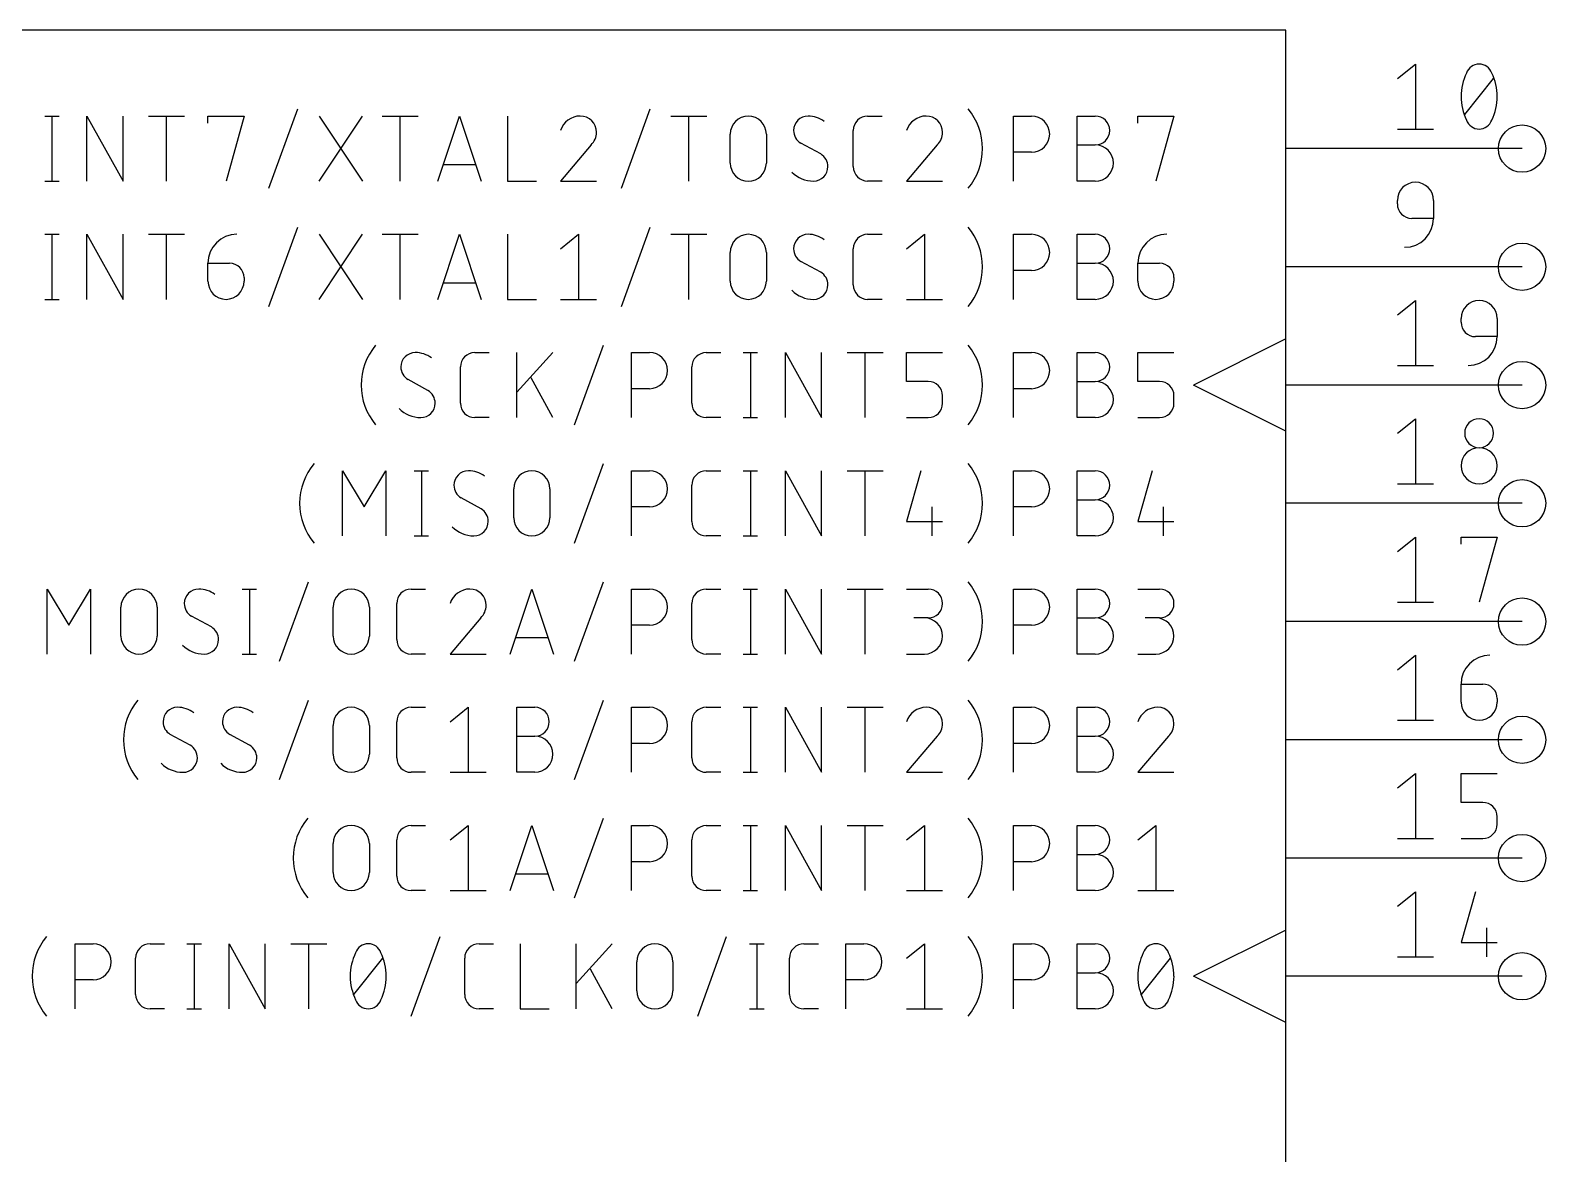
# Model space of a CAD drawing. Extents: x -226 to 161, y 99 to 359.
# Drawn here: x -133.66 to -101.09, y 306.07 to 330.2 of the extents above; entities that cross this region are included whole.
import ezdxf

# ---------------------------------------------------------------- set-up
doc = ezdxf.new("R2010")
doc.units = 0
for name, color, linetype in [('91', 122, 'CONTINUOUS'), ('94', 12, 'CONTINUOUS'), ('95', 251, 'CONTINUOUS')]:
    doc.layers.add(name, color=color, linetype=linetype)

msp = doc.modelspace()

# ---------------------------------------------------------------- linework, layer by layer
at = {"layer": '91'}
for centre in [(-101.6, 327.66), (-101.6, 325.12), (-101.6, 322.58), (-101.6, 320.04), (-101.6, 317.5), (-101.6, 314.96), (-101.6, 312.42), (-101.6, 309.88)]:
    msp.add_circle(centre, 0.508, dxfattribs=at)
at = {"layer": '94'}
for p, q in [((-106.68, 330.2), (-162.56, 330.2)), ((-106.68, 281.94), (-106.68, 330.2)), ((-101.6, 327.66), (-106.68, 327.66)), ((-101.6, 325.12), (-106.68, 325.12)), ((-106.68, 323.5706), (-108.6612, 322.58)), ((-106.68, 321.5894), (-108.6612, 322.58)), ((-101.6, 322.58), (-106.68, 322.58)), ((-101.6, 320.04), (-106.68, 320.04)), ((-101.6, 317.5), (-106.68, 317.5)), ((-101.6, 314.96), (-106.68, 314.96)), ((-101.6, 312.42), (-106.68, 312.42)), ((-106.68, 310.8706), (-108.6612, 309.88)), ((-106.68, 308.8894), (-108.6612, 309.88)), ((-101.6, 309.88), (-106.68, 309.88))]:
    msp.add_line(p, q, dxfattribs=at)
at = {"layer": '95'}
for p, q in [((-104.2797, 329.1657), (-103.8916, 329.4761)), ((-103.8916, 329.4761), (-103.8916, 328.0791)), ((-102.8332, 328.3895), (-102.2123, 329.1657)), ((-133.3503, 328.3585), (-133.0399, 328.3585)), ((-133.1951, 328.3585), (-133.1951, 326.9615)), ((-132.4425, 326.9615), (-132.4425, 328.3585)), ((-132.4425, 328.3585), (-131.6663, 326.9615)), ((-131.6663, 326.9615), (-131.6663, 328.3585)), ((-131.1192, 328.3585), (-130.3431, 328.3585)), ((-130.7312, 326.9615), (-130.7312, 328.3585)), ((-129.8416, 328.2033), (-129.8416, 328.3585)), ((-129.8416, 328.3585), (-129.0655, 328.3585)), ((-129.0655, 328.3585), (-129.4536, 326.9615)), ((-128.5321, 326.8063), (-127.9112, 328.5137)), ((-127.4553, 326.9615), (-126.524, 328.3585)), ((-127.4553, 328.3585), (-126.524, 326.9615)), ((-126.1001, 328.3585), (-125.324, 328.3585)), ((-125.7121, 326.9615), (-125.7121, 328.3585)), ((-124.9001, 326.9615), (-124.4345, 328.3585)), ((-124.4345, 328.3585), (-123.9688, 326.9615)), ((-123.4053, 328.3585), (-123.4053, 326.9615)), ((-120.9578, 326.8063), (-120.3369, 328.5137)), ((-119.8947, 328.3585), (-119.1185, 328.3585)), ((-119.5066, 326.9615), (-119.5066, 328.3585)), ((-115.6642, 328.3585), (-115.3537, 328.3585)), ((-112.528, 326.9615), (-112.528, 328.3585)), ((-112.528, 328.3585), (-112.1399, 328.3585)), ((-111.1591, 326.9615), (-111.1591, 328.3585)), ((-111.1591, 328.3585), (-110.7711, 328.3585)), ((-109.8564, 328.2033), (-109.8564, 328.3585)), ((-109.8564, 328.3585), (-109.0803, 328.3585)), ((-109.0803, 328.3585), (-109.4684, 326.9615)), ((-118.6171, 327.3496), (-118.6171, 327.9704)), ((-117.841, 327.9704), (-117.841, 327.3496)), ((-115.9746, 327.2719), (-115.9746, 328.0481)), ((-104.2797, 328.0791), (-103.5036, 328.0791)), ((-121.6076, 327.7376), (-122.2673, 326.9615)), ((-116.673, 327.5436), (-117.0998, 327.7764)), ((-114.1702, 327.7376), (-114.8299, 326.9615)), ((-111.1591, 327.7376), (-110.7711, 327.7376)), ((-124.0852, 327.3108), (-124.7837, 327.3108)), ((-112.1399, 327.5824), (-112.528, 327.5824)), ((-133.3503, 326.9615), (-133.0399, 326.9615)), ((-123.4053, 326.9615), (-122.7844, 326.9615)), ((-122.2673, 326.9615), (-121.4912, 326.9615)), ((-115.3537, 326.9615), (-115.6642, 326.9615)), ((-114.8299, 326.9615), (-114.0538, 326.9615)), ((-110.7711, 326.9615), (-111.1591, 326.9615)), ((-104.2797, 326.4704), (-104.2797, 326.548)), ((-103.5036, 326.548), (-103.5036, 326.16)), ((-103.5036, 326.16), (-103.9693, 326.16)), ((-133.3503, 325.8185), (-133.0399, 325.8185)), ((-133.1951, 325.8185), (-133.1951, 324.4215)), ((-132.4425, 324.4215), (-132.4425, 325.8185)), ((-132.4425, 325.8185), (-131.6663, 324.4215)), ((-131.6663, 324.4215), (-131.6663, 325.8185)), ((-131.1192, 325.8185), (-130.3431, 325.8185)), ((-130.7312, 324.4215), (-130.7312, 325.8185)), ((-128.5321, 324.2663), (-127.9112, 325.9737)), ((-127.4553, 324.4215), (-126.524, 325.8185)), ((-127.4553, 325.8185), (-126.524, 324.4215)), ((-126.1001, 325.8185), (-125.324, 325.8185)), ((-125.7121, 324.4215), (-125.7121, 325.8185)), ((-124.9001, 324.4215), (-124.4345, 325.8185)), ((-124.4345, 325.8185), (-123.9688, 324.4215)), ((-123.4053, 325.8185), (-123.4053, 324.4215)), ((-122.2673, 325.5081), (-121.8793, 325.8185)), ((-121.8793, 325.8185), (-121.8793, 324.4215)), ((-120.9578, 324.2663), (-120.3369, 325.9737)), ((-119.8947, 325.8185), (-119.1185, 325.8185)), ((-119.5066, 324.4215), (-119.5066, 325.8185)), ((-115.6642, 325.8185), (-115.3537, 325.8185)), ((-114.8299, 325.5081), (-114.4419, 325.8185)), ((-114.4419, 325.8185), (-114.4419, 324.4215)), ((-112.528, 324.4215), (-112.528, 325.8185)), ((-112.528, 325.8185), (-112.1399, 325.8185)), ((-111.1591, 324.4215), (-111.1591, 325.8185)), ((-111.1591, 325.8185), (-110.7711, 325.8185)), ((-118.6171, 324.8096), (-118.6171, 325.4304)), ((-117.841, 325.4304), (-117.841, 324.8096)), ((-115.9746, 324.7319), (-115.9746, 325.5081)), ((-129.8416, 325.1976), (-129.376, 325.1976)), ((-129.8416, 324.8096), (-129.8416, 325.1976)), ((-116.673, 325.0036), (-117.0998, 325.2364)), ((-112.1399, 325.0424), (-112.528, 325.0424)), ((-111.1591, 325.1976), (-110.7711, 325.1976)), ((-109.8564, 325.1976), (-109.3907, 325.1976)), ((-109.8564, 324.8096), (-109.8564, 325.1976)), ((-129.0655, 324.8872), (-129.0655, 324.8096)), ((-124.0852, 324.7708), (-124.7837, 324.7708)), ((-109.0803, 324.8872), (-109.0803, 324.8096)), ((-133.3503, 324.4215), (-133.0399, 324.4215)), ((-123.4053, 324.4215), (-122.7844, 324.4215)), ((-122.2673, 324.4215), (-121.4912, 324.4215)), ((-115.3537, 324.4215), (-115.6642, 324.4215)), ((-114.8299, 324.4215), (-114.0538, 324.4215)), ((-110.7711, 324.4215), (-111.1591, 324.4215)), ((-104.2797, 324.0857), (-103.8916, 324.3961)), ((-103.8916, 324.3961), (-103.8916, 322.9991)), ((-102.9108, 323.9304), (-102.9108, 324.008)), ((-102.1347, 324.008), (-102.1347, 323.62)), ((-121.9616, 321.7263), (-121.3407, 323.4337)), ((-102.1347, 323.62), (-102.6004, 323.62)), ((-124.1054, 323.2785), (-123.795, 323.2785)), ((-123.205, 321.8815), (-123.205, 323.2785)), ((-122.4289, 323.2785), (-123.205, 322.4248)), ((-120.7411, 321.8815), (-120.7411, 323.2785)), ((-120.7411, 323.2785), (-120.3531, 323.2785)), ((-119.1319, 323.2785), (-118.8215, 323.2785)), ((-118.3386, 323.2785), (-118.0282, 323.2785)), ((-118.1834, 323.2785), (-118.1834, 321.8815)), ((-117.4307, 321.8815), (-117.4307, 323.2785)), ((-117.4307, 323.2785), (-116.6546, 321.8815)), ((-116.6546, 321.8815), (-116.6546, 323.2785)), ((-116.1075, 323.2785), (-115.3314, 323.2785)), ((-115.7194, 321.8815), (-115.7194, 323.2785)), ((-114.8299, 322.6576), (-114.8299, 323.2785)), ((-114.8299, 323.2785), (-114.0538, 323.2785)), ((-112.528, 321.8815), (-112.528, 323.2785)), ((-112.528, 323.2785), (-112.1399, 323.2785)), ((-111.1591, 321.8815), (-111.1591, 323.2785)), ((-111.1591, 323.2785), (-110.7711, 323.2785)), ((-109.8564, 322.6576), (-109.8564, 323.2785)), ((-109.8564, 323.2785), (-109.0803, 323.2785)), ((-124.4159, 322.1919), (-124.4159, 322.9681)), ((-119.4424, 322.1919), (-119.4424, 322.9681)), ((-104.2797, 322.9991), (-103.5036, 322.9991)), ((-125.1142, 322.4636), (-125.5411, 322.6964)), ((-122.4289, 321.8815), (-122.8946, 322.7352)), ((-120.3531, 322.5024), (-120.7411, 322.5024)), ((-114.3642, 322.6576), (-114.8299, 322.6576)), ((-112.1399, 322.5024), (-112.528, 322.5024)), ((-111.1591, 322.6576), (-110.7711, 322.6576)), ((-109.3907, 322.6576), (-109.8564, 322.6576)), ((-114.0538, 322.1919), (-114.0538, 322.3472)), ((-109.0803, 322.1919), (-109.0803, 322.3472)), ((-123.795, 321.8815), (-124.1054, 321.8815)), ((-118.8215, 321.8815), (-119.1319, 321.8815)), ((-118.3386, 321.8815), (-118.0282, 321.8815)), ((-114.8299, 321.8815), (-114.3642, 321.8815)), ((-110.7711, 321.8815), (-111.1591, 321.8815)), ((-109.8564, 321.8815), (-109.3907, 321.8815)), ((-104.2797, 321.5457), (-103.8916, 321.8561)), ((-103.8916, 321.8561), (-103.8916, 320.4591)), ((-121.9616, 319.1863), (-121.3407, 320.8937)), ((-126.9534, 319.3415), (-126.9534, 320.7385)), ((-126.9534, 320.7385), (-126.4877, 319.9624)), ((-126.4877, 319.9624), (-126.0221, 320.7385)), ((-126.0221, 320.7385), (-126.0221, 319.3415)), ((-125.411, 320.7385), (-125.1006, 320.7385)), ((-125.2558, 320.7385), (-125.2558, 319.3415)), ((-120.7411, 319.3415), (-120.7411, 320.7385)), ((-120.7411, 320.7385), (-120.3531, 320.7385)), ((-119.1319, 320.7385), (-118.8215, 320.7385)), ((-118.3386, 320.7385), (-118.0282, 320.7385)), ((-118.1834, 320.7385), (-118.1834, 319.3415)), ((-117.4307, 319.3415), (-117.4307, 320.7385)), ((-117.4307, 320.7385), (-116.6546, 319.3415)), ((-116.6546, 319.3415), (-116.6546, 320.7385)), ((-116.1075, 320.7385), (-115.3314, 320.7385)), ((-115.7194, 319.3415), (-115.7194, 320.7385)), ((-114.5195, 320.7385), (-114.8299, 319.6519)), ((-112.528, 319.3415), (-112.528, 320.7385)), ((-112.528, 320.7385), (-112.1399, 320.7385)), ((-111.1591, 319.3415), (-111.1591, 320.7385)), ((-111.1591, 320.7385), (-110.7711, 320.7385)), ((-109.546, 320.7385), (-109.8564, 319.6519)), ((-123.9735, 319.9236), (-124.4004, 320.1564)), ((-123.2712, 319.7296), (-123.2712, 320.3504)), ((-122.495, 320.3504), (-122.495, 319.7296)), ((-119.4424, 319.6519), (-119.4424, 320.4281)), ((-104.2797, 320.4591), (-103.5036, 320.4591)), ((-120.3531, 319.9624), (-120.7411, 319.9624)), ((-114.2866, 319.9624), (-114.2866, 319.3415)), ((-112.1399, 319.9624), (-112.528, 319.9624)), ((-111.1591, 320.1176), (-110.7711, 320.1176)), ((-109.3131, 319.9624), (-109.3131, 319.3415)), ((-114.8299, 319.6519), (-114.0538, 319.6519)), ((-109.8564, 319.6519), (-109.0803, 319.6519)), ((-125.411, 319.3415), (-125.1006, 319.3415)), ((-118.8215, 319.3415), (-119.1319, 319.3415)), ((-118.3386, 319.3415), (-118.0282, 319.3415)), ((-110.7711, 319.3415), (-111.1591, 319.3415)), ((-104.2797, 319.0057), (-103.8916, 319.3161)), ((-103.8916, 319.3161), (-103.8916, 317.9191)), ((-102.9108, 319.1609), (-102.9108, 319.3161)), ((-102.9108, 319.3161), (-102.1347, 319.3161)), ((-102.1347, 319.3161), (-102.5228, 317.9191)), ((-133.2958, 316.8015), (-133.2958, 318.1985)), ((-133.2958, 318.1985), (-132.8301, 317.4224)), ((-132.8301, 317.4224), (-132.3644, 318.1985)), ((-132.3644, 318.1985), (-132.3644, 316.8015)), ((-129.1069, 318.1985), (-128.7965, 318.1985)), ((-128.9517, 318.1985), (-128.9517, 316.8015)), ((-128.3039, 316.6463), (-127.683, 318.3537)), ((-125.4743, 318.1985), (-125.1638, 318.1985)), ((-123.3488, 316.8015), (-122.8831, 318.1985)), ((-122.8831, 318.1985), (-122.4174, 316.8015)), ((-121.9616, 316.6463), (-121.3407, 318.3537)), ((-120.7411, 316.8015), (-120.7411, 318.1985)), ((-120.7411, 318.1985), (-120.3531, 318.1985)), ((-119.1319, 318.1985), (-118.8215, 318.1985)), ((-118.3386, 318.1985), (-118.0282, 318.1985)), ((-118.1834, 318.1985), (-118.1834, 316.8015)), ((-117.4307, 316.8015), (-117.4307, 318.1985)), ((-117.4307, 318.1985), (-116.6546, 316.8015)), ((-116.6546, 316.8015), (-116.6546, 318.1985)), ((-116.1075, 318.1985), (-115.3314, 318.1985)), ((-115.7194, 316.8015), (-115.7194, 318.1985)), ((-114.8299, 318.1985), (-114.3642, 318.1985)), ((-112.528, 316.8015), (-112.528, 318.1985)), ((-112.528, 318.1985), (-112.1399, 318.1985)), ((-111.1591, 316.8015), (-111.1591, 318.1985)), ((-111.1591, 318.1985), (-110.7711, 318.1985)), ((-109.8564, 318.1985), (-109.3907, 318.1985)), ((-125.7847, 317.1119), (-125.7847, 317.8881)), ((-119.4424, 317.1119), (-119.4424, 317.8881)), ((-104.2797, 317.9191), (-103.5036, 317.9191)), ((-131.7124, 317.1896), (-131.7124, 317.8104)), ((-130.9363, 317.8104), (-130.9363, 317.1896)), ((-129.7683, 317.3836), (-130.1952, 317.6164)), ((-127.1496, 317.1896), (-127.1496, 317.8104)), ((-126.3735, 317.8104), (-126.3735, 317.1896)), ((-123.9803, 317.5776), (-124.64, 316.8015)), ((-114.3642, 317.5776), (-114.6747, 317.5776)), ((-111.1591, 317.5776), (-110.7711, 317.5776)), ((-109.3907, 317.5776), (-109.7012, 317.5776)), ((-120.3531, 317.4224), (-120.7411, 317.4224)), ((-112.1399, 317.4224), (-112.528, 317.4224)), ((-122.5338, 317.1508), (-123.2323, 317.1508)), ((-129.1069, 316.8015), (-128.7965, 316.8015)), ((-125.1638, 316.8015), (-125.4743, 316.8015)), ((-124.64, 316.8015), (-123.8639, 316.8015)), ((-118.8215, 316.8015), (-119.1319, 316.8015)), ((-118.3386, 316.8015), (-118.0282, 316.8015)), ((-114.8299, 316.8015), (-114.4419, 316.8015)), ((-110.7711, 316.8015), (-111.1591, 316.8015)), ((-109.8564, 316.8015), (-109.4684, 316.8015)), ((-104.2797, 316.4657), (-103.8916, 316.7761)), ((-103.8916, 316.7761), (-103.8916, 315.3791)), ((-102.9108, 316.1552), (-102.4452, 316.1552)), ((-102.9108, 315.7672), (-102.9108, 316.1552)), ((-128.3039, 314.1063), (-127.683, 315.8137)), ((-125.4743, 315.6585), (-125.1638, 315.6585)), ((-124.64, 315.3481), (-124.252, 315.6585)), ((-124.252, 315.6585), (-124.252, 314.2615)), ((-123.205, 314.2615), (-123.205, 315.6585)), ((-123.205, 315.6585), (-122.817, 315.6585)), ((-121.9616, 314.1063), (-121.3407, 315.8137)), ((-120.7411, 314.2615), (-120.7411, 315.6585)), ((-120.7411, 315.6585), (-120.3531, 315.6585)), ((-119.1319, 315.6585), (-118.8215, 315.6585)), ((-118.3386, 315.6585), (-118.0282, 315.6585)), ((-118.1834, 315.6585), (-118.1834, 314.2615)), ((-117.4307, 314.2615), (-117.4307, 315.6585)), ((-117.4307, 315.6585), (-116.6546, 314.2615)), ((-116.6546, 314.2615), (-116.6546, 315.6585)), ((-116.1075, 315.6585), (-115.3314, 315.6585)), ((-115.7194, 314.2615), (-115.7194, 315.6585)), ((-112.528, 314.2615), (-112.528, 315.6585)), ((-112.528, 315.6585), (-112.1399, 315.6585)), ((-111.1591, 314.2615), (-111.1591, 315.6585)), ((-111.1591, 315.6585), (-110.7711, 315.6585)), ((-102.1347, 315.8448), (-102.1347, 315.7672)), ((-127.1496, 314.6496), (-127.1496, 315.2704)), ((-126.3735, 315.2704), (-126.3735, 314.6496)), ((-125.7847, 314.5719), (-125.7847, 315.3481)), ((-119.4424, 314.5719), (-119.4424, 315.3481)), ((-104.2797, 315.3791), (-103.5036, 315.3791)), ((-130.2246, 314.8436), (-130.6514, 315.0764)), ((-128.947, 314.8436), (-129.3738, 315.0764)), ((-123.205, 315.0376), (-122.817, 315.0376)), ((-114.1702, 315.0376), (-114.8299, 314.2615)), ((-111.1591, 315.0376), (-110.7711, 315.0376)), ((-109.1967, 315.0376), (-109.8564, 314.2615)), ((-120.3531, 314.8824), (-120.7411, 314.8824)), ((-112.1399, 314.8824), (-112.528, 314.8824)), ((-125.1638, 314.2615), (-125.4743, 314.2615)), ((-124.64, 314.2615), (-123.8639, 314.2615)), ((-122.817, 314.2615), (-123.205, 314.2615)), ((-118.8215, 314.2615), (-119.1319, 314.2615)), ((-118.3386, 314.2615), (-118.0282, 314.2615)), ((-114.8299, 314.2615), (-114.0538, 314.2615)), ((-110.7711, 314.2615), (-111.1591, 314.2615)), ((-109.8564, 314.2615), (-109.0803, 314.2615)), ((-104.2797, 313.9257), (-103.8916, 314.2361)), ((-103.8916, 314.2361), (-103.8916, 312.8391)), ((-102.9108, 313.6152), (-102.9108, 314.2361)), ((-102.9108, 314.2361), (-102.1347, 314.2361)), ((-102.4452, 313.6152), (-102.9108, 313.6152)), ((-102.1347, 313.1495), (-102.1347, 313.3048)), ((-125.4743, 313.1185), (-125.1638, 313.1185)), ((-124.64, 312.8081), (-124.252, 313.1185)), ((-124.252, 313.1185), (-124.252, 311.7215)), ((-123.3488, 311.7215), (-122.8831, 313.1185)), ((-122.8831, 313.1185), (-122.4174, 311.7215)), ((-121.9616, 311.5663), (-121.3407, 313.2737)), ((-120.7411, 311.7215), (-120.7411, 313.1185)), ((-120.7411, 313.1185), (-120.3531, 313.1185)), ((-119.1319, 313.1185), (-118.8215, 313.1185)), ((-118.3386, 313.1185), (-118.0282, 313.1185)), ((-118.1834, 313.1185), (-118.1834, 311.7215)), ((-117.4307, 311.7215), (-117.4307, 313.1185)), ((-117.4307, 313.1185), (-116.6546, 311.7215)), ((-116.6546, 311.7215), (-116.6546, 313.1185)), ((-116.1075, 313.1185), (-115.3314, 313.1185)), ((-115.7194, 311.7215), (-115.7194, 313.1185)), ((-114.8299, 312.8081), (-114.4419, 313.1185)), ((-114.4419, 313.1185), (-114.4419, 311.7215)), ((-112.528, 311.7215), (-112.528, 313.1185)), ((-112.528, 313.1185), (-112.1399, 313.1185)), ((-111.1591, 311.7215), (-111.1591, 313.1185)), ((-111.1591, 313.1185), (-110.7711, 313.1185)), ((-109.8564, 312.8081), (-109.4684, 313.1185)), ((-109.4684, 313.1185), (-109.4684, 311.7215)), ((-127.1496, 312.1096), (-127.1496, 312.7304)), ((-126.3735, 312.7304), (-126.3735, 312.1096)), ((-125.7847, 312.0319), (-125.7847, 312.8081)), ((-119.4424, 312.0319), (-119.4424, 312.8081)), ((-104.2797, 312.8391), (-103.5036, 312.8391)), ((-102.9108, 312.8391), (-102.4452, 312.8391)), ((-120.3531, 312.3424), (-120.7411, 312.3424)), ((-112.1399, 312.3424), (-112.528, 312.3424)), ((-111.1591, 312.4976), (-110.7711, 312.4976)), ((-122.5338, 312.0708), (-123.2323, 312.0708)), ((-125.1638, 311.7215), (-125.4743, 311.7215)), ((-124.64, 311.7215), (-123.8639, 311.7215)), ((-118.8215, 311.7215), (-119.1319, 311.7215)), ((-118.3386, 311.7215), (-118.0282, 311.7215)), ((-114.8299, 311.7215), (-114.0538, 311.7215)), ((-110.7711, 311.7215), (-111.1591, 311.7215)), ((-109.8564, 311.7215), (-109.0803, 311.7215)), ((-104.2797, 311.3857), (-103.8916, 311.6961)), ((-103.8916, 311.6961), (-103.8916, 310.2991)), ((-102.6004, 311.6961), (-102.9108, 310.6095)), ((-125.475, 309.0263), (-124.8541, 310.7337)), ((-119.3151, 309.0263), (-118.6942, 310.7337)), ((-102.3676, 310.92), (-102.3676, 310.2991)), ((-132.6957, 309.1815), (-132.6957, 310.5785)), ((-132.6957, 310.5785), (-132.3077, 310.5785)), ((-131.0866, 310.5785), (-130.7761, 310.5785)), ((-130.2932, 310.5785), (-129.9828, 310.5785)), ((-130.138, 310.5785), (-130.138, 309.1815)), ((-129.3854, 309.1815), (-129.3854, 310.5785)), ((-129.3854, 310.5785), (-128.6093, 309.1815)), ((-128.6093, 309.1815), (-128.6093, 310.5785)), ((-128.0621, 310.5785), (-127.286, 310.5785)), ((-127.6741, 309.1815), (-127.6741, 310.5785)), ((-124.0142, 310.5785), (-123.7037, 310.5785)), ((-123.1315, 310.5785), (-123.1315, 309.1815)), ((-121.9274, 309.1815), (-121.9274, 310.5785)), ((-121.1513, 310.5785), (-121.9274, 309.7248)), ((-118.2017, 310.5785), (-117.8913, 310.5785)), ((-118.0465, 310.5785), (-118.0465, 309.1815)), ((-117.033, 310.5785), (-116.7226, 310.5785)), ((-116.1326, 309.1815), (-116.1326, 310.5785)), ((-116.1326, 310.5785), (-115.7446, 310.5785)), ((-114.8299, 310.2681), (-114.4419, 310.5785)), ((-114.4419, 310.5785), (-114.4419, 309.1815)), ((-112.528, 309.1815), (-112.528, 310.5785)), ((-112.528, 310.5785), (-112.1399, 310.5785)), ((-111.1591, 309.1815), (-111.1591, 310.5785)), ((-111.1591, 310.5785), (-110.7711, 310.5785)), ((-102.9108, 310.6095), (-102.1347, 310.6095)), ((-131.397, 309.4919), (-131.397, 310.2681)), ((-126.7069, 309.4919), (-126.086, 310.2681)), ((-124.3246, 309.4919), (-124.3246, 310.2681)), ((-120.6247, 309.5696), (-120.6247, 310.1904)), ((-119.8486, 310.1904), (-119.8486, 309.5696)), ((-117.3435, 309.4919), (-117.3435, 310.2681)), ((-109.7788, 309.4919), (-109.1579, 310.2681)), ((-104.2797, 310.2991), (-103.5036, 310.2991)), ((-132.3077, 309.8024), (-132.6957, 309.8024)), ((-121.1513, 309.1815), (-121.617, 310.0352)), ((-115.7446, 309.8024), (-116.1326, 309.8024)), ((-112.1399, 309.8024), (-112.528, 309.8024)), ((-111.1591, 309.9576), (-110.7711, 309.9576)), ((-130.7761, 309.1815), (-131.0866, 309.1815)), ((-130.2932, 309.1815), (-129.9828, 309.1815)), ((-123.7037, 309.1815), (-124.0142, 309.1815)), ((-123.1315, 309.1815), (-122.5106, 309.1815)), ((-118.2017, 309.1815), (-117.8913, 309.1815)), ((-116.7226, 309.1815), (-117.033, 309.1815)), ((-114.8299, 309.1815), (-114.0538, 309.1815)), ((-110.7711, 309.1815), (-111.1591, 309.1815))]:
    msp.add_line(p, q, dxfattribs=at)
for centre, radius, start, end in [((-101.7596, 328.7776), 1.1512, 154.0109, 180.0001), ((-102.5228, 329.1889), 0.2872, 90, 161.0757), ((-102.5228, 329.1889), 0.2872, 18.9251, 89.9998), ((-103.286, 328.7776), 1.1512, 359.9999, 25.9891), ((-101.7596, 328.7776), 1.1513, 180, 205.9889), ((-103.286, 328.7776), 1.1513, 334.0111, 0), ((-121.8405, 327.9098), 0.4487, 89.9999, 162.0555), ((-121.8405, 328.0093), 0.3493, 0, 90), ((-118.229, 327.9704), 0.3881, 0, 180), ((-116.9446, 328.0481), 0.3104, 90, 180), ((-116.9446, 327.7764), 0.5821, 53.1295, 90), ((-115.6642, 328.0481), 0.3104, 90, 180), ((-114.403, 327.9098), 0.4487, 89.9999, 162.0555), ((-114.403, 328.0093), 0.3493, 0, 90), ((-114.5242, 327.66), 1.3291, 359.9999, 39.9662), ((-112.1399, 327.9704), 0.3881, 270, 90), ((-110.7711, 328.0481), 0.3104, 270, 90), ((-121.8664, 328.0093), 0.3751, 313.6035, 359.9999), ((-116.9397, 328.0481), 0.3153, 180.0001, 239.4899), ((-114.4289, 328.0093), 0.3751, 313.6035, 359.9999), ((-102.5228, 328.3663), 0.2872, 198.925, 270.0001), ((-102.5228, 328.3663), 0.2872, 270.0001, 341.0742), ((-114.5242, 327.66), 1.3291, 320.0339, 359.9999), ((-110.7711, 327.3496), 0.3881, 270, 90), ((-118.229, 327.3496), 0.3881, 180, 0), ((-116.833, 327.2719), 0.3153, 359.9998, 59.4901), ((-116.8282, 327.6173), 0.6558, 224.7607, 270.0001), ((-116.8282, 327.2719), 0.3104, 270, 0), ((-115.6642, 327.2719), 0.3104, 180, 270), ((-103.8916, 326.548), 0.3881, 0, 180), ((-103.9693, 326.4704), 0.3104, 180, 270), ((-104.1245, 326.16), 0.6209, 270, 0), ((-129.2208, 325.1976), 0.6209, 90, 180), ((-118.229, 325.4304), 0.3881, 0, 180), ((-116.9446, 325.5081), 0.3104, 90, 180), ((-116.9446, 325.2364), 0.5821, 53.1295, 90), ((-115.6642, 325.5081), 0.3104, 90, 180), ((-114.5242, 325.12), 1.3291, 359.9999, 39.9662), ((-112.1399, 325.4304), 0.3881, 270, 90), ((-110.7711, 325.5081), 0.3104, 270, 90), ((-109.2355, 325.1976), 0.6209, 90, 180), ((-116.9397, 325.5081), 0.3153, 180.0001, 239.4899), ((-129.376, 324.8872), 0.3104, 0, 90), ((-114.5242, 325.12), 1.3291, 320.0339, 359.9999), ((-110.7711, 324.8096), 0.3881, 270, 90), ((-109.3907, 324.8872), 0.3104, 0, 90), ((-129.4536, 324.8096), 0.3881, 180, 0), ((-118.229, 324.8096), 0.3881, 180, 0), ((-116.8282, 324.7319), 0.3104, 270, 0), ((-116.833, 324.7319), 0.3153, 359.9998, 59.4901), ((-115.6642, 324.7319), 0.3104, 180, 270), ((-109.4684, 324.8096), 0.3881, 180, 0), ((-116.8282, 325.0773), 0.6558, 224.7607, 270.0001), ((-102.5228, 324.008), 0.3881, 0, 180), ((-102.6004, 323.9304), 0.3104, 180, 270), ((-125.2191, 322.58), 1.3291, 140.0338, 180.0001), ((-114.5242, 322.58), 1.3291, 359.9999, 39.9662), ((-102.7556, 323.62), 0.6209, 270, 0), ((-125.3858, 322.9681), 0.3104, 90, 180), ((-125.3858, 322.6964), 0.5821, 53.1295, 90), ((-124.1054, 322.9681), 0.3104, 90, 180), ((-120.3531, 322.8904), 0.3881, 270, 90), ((-119.1319, 322.9681), 0.3104, 90, 180), ((-112.1399, 322.8904), 0.3881, 270, 90), ((-110.7711, 322.9681), 0.3104, 270, 90), ((-125.381, 322.9681), 0.3153, 180.0001, 239.4899), ((-125.219, 322.58), 1.3291, 180.0001, 219.9661), ((-125.2743, 322.1919), 0.3153, 359.9998, 59.4901), ((-114.3642, 322.3472), 0.3104, 0, 90), ((-114.5242, 322.58), 1.3291, 320.0339, 359.9999), ((-110.7711, 322.2696), 0.3881, 270, 90), ((-109.3907, 322.3472), 0.3104, 0, 90), ((-125.2694, 322.1919), 0.3104, 270, 0), ((-124.1054, 322.1919), 0.3104, 180, 270), ((-119.1319, 322.1919), 0.3104, 180, 270), ((-114.3642, 322.1919), 0.3104, 270, 0), ((-109.3907, 322.1919), 0.3104, 270, 0), ((-125.2694, 322.5373), 0.6558, 224.7607, 270.0001), ((-102.5228, 321.5457), 0.3104, 0, 180), ((-102.5228, 321.5457), 0.3104, 180, 0), ((-102.5228, 320.8472), 0.3881, 0, 180), ((-126.5423, 320.04), 1.3291, 140.0338, 180.0001), ((-114.5242, 320.04), 1.3291, 359.9999, 39.9662), ((-102.5228, 320.8472), 0.3881, 180, 0), ((-124.2451, 320.4281), 0.3104, 90, 180), ((-124.2451, 320.1564), 0.5821, 53.1295, 90), ((-122.8831, 320.3504), 0.3881, 0, 180), ((-120.3531, 320.3504), 0.3881, 270, 90), ((-119.1319, 320.4281), 0.3104, 90, 180), ((-112.1399, 320.3504), 0.3881, 270, 90), ((-110.7711, 320.4281), 0.3104, 270, 90), ((-124.2403, 320.4281), 0.3153, 180.0001, 239.4899), ((-126.5423, 320.04), 1.3291, 180.0001, 219.9661), ((-124.1336, 319.6519), 0.3153, 359.9998, 59.4901), ((-114.5242, 320.04), 1.3291, 320.0339, 359.9999), ((-110.7711, 319.7296), 0.3881, 270, 90), ((-124.1287, 319.9973), 0.6558, 224.7607, 270.0001), ((-124.1287, 319.6519), 0.3104, 270, 0), ((-122.8831, 319.7296), 0.3881, 180, 0), ((-119.1319, 319.6519), 0.3104, 180, 270), ((-131.3244, 317.8104), 0.3881, 0, 180), ((-130.0399, 317.8881), 0.3104, 90, 180), ((-130.0399, 317.6164), 0.5821, 53.1295, 90), ((-126.7615, 317.8104), 0.3881, 0, 180), ((-125.4743, 317.8881), 0.3104, 90, 180), ((-124.2131, 317.7498), 0.4487, 89.9999, 162.0555), ((-124.2131, 317.8493), 0.3493, 0, 90), ((-120.3531, 317.8104), 0.3881, 270, 90), ((-119.1319, 317.8881), 0.3104, 90, 180), ((-114.3642, 317.8881), 0.3104, 270, 90), ((-114.5242, 317.5), 1.3291, 359.9999, 39.9662), ((-112.1399, 317.8104), 0.3881, 270, 90), ((-110.7711, 317.8881), 0.3104, 270, 90), ((-109.3907, 317.8881), 0.3104, 270, 90), ((-130.0351, 317.8881), 0.3153, 180.0001, 239.4899), ((-124.239, 317.8493), 0.3751, 313.6035, 359.9999), ((-114.4419, 317.1896), 0.3881, 270, 90), ((-110.7711, 317.1896), 0.3881, 270, 90), ((-109.4684, 317.1896), 0.3881, 270, 90), ((-129.9284, 317.1119), 0.3153, 359.9998, 59.4901), ((-114.5242, 317.5), 1.3291, 320.0339, 359.9999), ((-131.3244, 317.1896), 0.3881, 180, 0), ((-129.9235, 317.4573), 0.6558, 224.7607, 270.0001), ((-129.9235, 317.1119), 0.3104, 270, 0), ((-126.7615, 317.1896), 0.3881, 180, 0), ((-125.4743, 317.1119), 0.3104, 180, 270), ((-119.1319, 317.1119), 0.3104, 180, 270), ((-102.29, 316.1552), 0.6209, 90, 180), ((-102.4452, 315.8448), 0.3104, 0, 90), ((-130.3294, 314.96), 1.3291, 140.0338, 180.0001), ((-130.4962, 315.3481), 0.3104, 90, 180), ((-130.4962, 315.0764), 0.5821, 53.1295, 90), ((-129.2186, 315.3481), 0.3104, 90, 180), ((-129.2186, 315.0764), 0.5821, 53.1295, 90), ((-126.7615, 315.2704), 0.3881, 0, 180), ((-125.4743, 315.3481), 0.3104, 90, 180), ((-122.817, 315.3481), 0.3104, 270, 90), ((-120.3531, 315.2704), 0.3881, 270, 90), ((-119.1319, 315.3481), 0.3104, 90, 180), ((-114.403, 315.2098), 0.4487, 89.9999, 162.0555), ((-114.403, 315.3093), 0.3493, 0, 90), ((-114.5242, 314.96), 1.3291, 359.9999, 39.9662), ((-112.1399, 315.2704), 0.3881, 270, 90), ((-110.7711, 315.3481), 0.3104, 270, 90), ((-109.4296, 315.2098), 0.4487, 89.9999, 162.0555), ((-109.4296, 315.3093), 0.3493, 0, 90), ((-102.5228, 315.7672), 0.3881, 180, 0), ((-130.4914, 315.3481), 0.3153, 180.0001, 239.4899), ((-129.2138, 315.3481), 0.3153, 180.0001, 239.4899), ((-114.4289, 315.3093), 0.3751, 313.6035, 359.9999), ((-109.4554, 315.3093), 0.3751, 313.6035, 359.9999), ((-130.3294, 314.96), 1.3291, 180.0001, 219.9661), ((-122.817, 314.6496), 0.3881, 270, 90), ((-114.5242, 314.96), 1.3291, 320.0339, 359.9999), ((-110.7711, 314.6496), 0.3881, 270, 90), ((-130.3846, 314.5719), 0.3153, 359.9998, 59.4901), ((-129.1071, 314.5719), 0.3153, 359.9998, 59.4901), ((-126.7615, 314.6496), 0.3881, 180, 0), ((-130.3798, 314.9173), 0.6558, 224.7607, 270.0001), ((-130.3798, 314.5719), 0.3104, 270, 0), ((-129.1022, 314.9173), 0.6558, 224.7607, 270.0001), ((-129.1022, 314.5719), 0.3104, 270, 0), ((-125.4743, 314.5719), 0.3104, 180, 270), ((-119.1319, 314.5719), 0.3104, 180, 270), ((-102.4452, 313.3048), 0.3104, 0, 90), ((-126.6792, 312.42), 1.3291, 140.0338, 180.0001), ((-126.7615, 312.7304), 0.3881, 0, 180), ((-125.4743, 312.8081), 0.3104, 90, 180), ((-120.3531, 312.7304), 0.3881, 270, 90), ((-119.1319, 312.8081), 0.3104, 90, 180), ((-114.5242, 312.42), 1.3291, 359.9999, 39.9662), ((-112.1399, 312.7304), 0.3881, 270, 90), ((-110.7711, 312.8081), 0.3104, 270, 90), ((-102.4452, 313.1495), 0.3104, 270, 0), ((-126.6792, 312.42), 1.3291, 180.0001, 219.9661), ((-114.5242, 312.42), 1.3291, 320.0339, 359.9999), ((-110.7711, 312.1096), 0.3881, 270, 90), ((-126.7615, 312.1096), 0.3881, 180, 0), ((-125.4743, 312.0319), 0.3104, 180, 270), ((-119.1319, 312.0319), 0.3104, 180, 270), ((-132.2915, 309.88), 1.3291, 140.0338, 180.0001), ((-114.5242, 309.88), 1.3291, 359.9999, 39.9662), ((-132.3077, 310.1904), 0.3881, 270, 90), ((-131.0866, 310.2681), 0.3104, 90, 180), ((-125.6333, 309.88), 1.1512, 154.0109, 180.0001), ((-126.3965, 310.2913), 0.2872, 90, 161.0757), ((-126.3965, 310.2913), 0.2872, 18.9251, 89.9998), ((-127.1597, 309.88), 1.1512, 359.9999, 25.9891), ((-124.0142, 310.2681), 0.3104, 90, 180), ((-120.2367, 310.1904), 0.3881, 0, 180), ((-117.033, 310.2681), 0.3104, 90, 180), ((-115.7446, 310.1904), 0.3881, 270, 90), ((-112.1399, 310.1904), 0.3881, 270, 90), ((-110.7711, 310.2681), 0.3104, 270, 90), ((-108.7052, 309.88), 1.1512, 154.0109, 180.0001), ((-109.4684, 310.2913), 0.2872, 90, 161.0757), ((-109.4684, 310.2913), 0.2872, 18.9251, 89.9998), ((-110.2315, 309.88), 1.1512, 359.9999, 25.9891), ((-132.2914, 309.88), 1.3291, 180.0001, 219.9661), ((-125.6333, 309.88), 1.1513, 180, 205.9889), ((-127.1597, 309.88), 1.1513, 334.0111, 0), ((-114.5242, 309.88), 1.3291, 320.0339, 359.9999), ((-110.7711, 309.5696), 0.3881, 270, 90), ((-108.7052, 309.88), 1.1513, 180, 205.9889), ((-110.2315, 309.88), 1.1513, 334.0111, 0), ((-131.0866, 309.4919), 0.3104, 180, 270), ((-124.0142, 309.4919), 0.3104, 180, 270), ((-120.2367, 309.5696), 0.3881, 180, 0), ((-117.033, 309.4919), 0.3104, 180, 270), ((-126.3965, 309.4687), 0.2872, 198.925, 270.0001), ((-126.3965, 309.4687), 0.2872, 270.0001, 341.0742), ((-109.4684, 309.4687), 0.2872, 198.925, 270.0001), ((-109.4684, 309.4687), 0.2872, 270.0001, 341.0742)]:
    msp.add_arc(centre, radius, start, end, dxfattribs=at)

doc.saveas('drawing.dxf')
